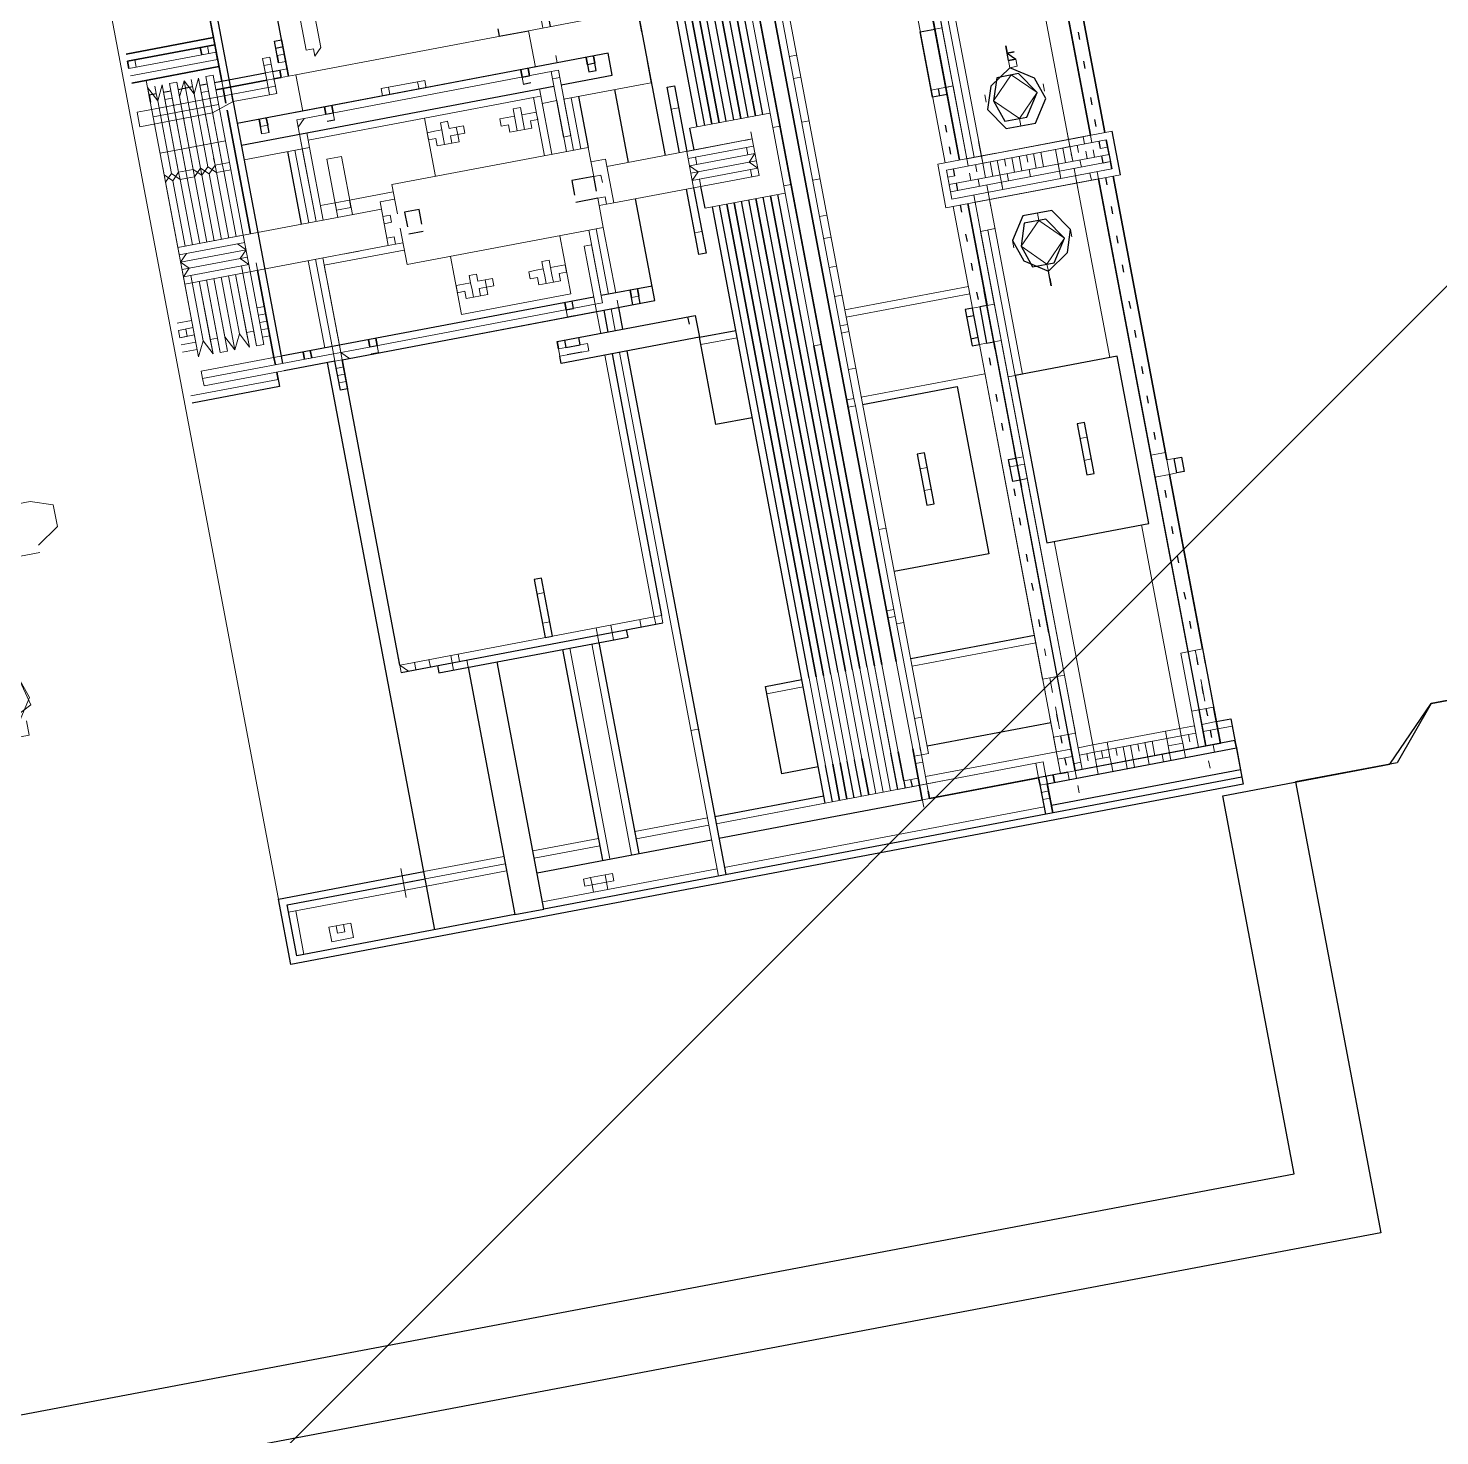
# Model space of a CAD drawing. Extents: x 407440 to 411585, y 6041728 to 6045069.
# Drawn here: x 410396.77 to 410407.72, y 6044200.46 to 6044211.37 of the extents above; entities that cross this region are included whole.
import ezdxf

# ---------------------------------------------------------------- set-up
doc = ezdxf.new("R2010")
doc.units = 0
doc.header["$LTSCALE"] = 5
doc.linetypes.add('foc-TIELINE', pattern=[1.875, 1.25, -0.625])
doc.layers.add('P-PROPOSED-EXISTING-H', color=59, linetype='Continuous')
doc.layers.add('T-TIE', color=201, linetype='foc-TIELINE')

# ---------------------------------------------------------------- blocks, each defined once
blk = doc.blocks.new('P-RIG-877')
at = {"layer": 'T-TIE', "linetype": 'ByBlock', "lineweight": 25}
for points in [[(11.4118, -17.9444), (11.4118, -18.1625), (11.4118, -17.9329), (9.3338, -17.9329), (9.3338, -18.1625), (9.2535, -18.2314), (9.2535, -18.3921)], [(12.204, -23.5585), (12.0892, -23.5585), (12.0892, -18.5069), (11.4922, -18.5069), (11.4922, -18.2429), (11.4118, -18.1625), (11.4922, -18.2314), (11.4922, -18.3921), (12.204, -18.3921), (12.204, -23.6044), (12.2155, -23.6044), (12.1351, -23.6388), (12.1237, -23.6388), (12.4107, -24.408), (12.3992, -24.408)], [(10.5163, -18.484), (10.4475, -18.484)], [(11.4118, -18.771), (11.4692, -18.771), (11.4233, -18.771), (11.4233, -18.4725), (11.4118, -18.4725), (11.4233, -18.4725), (11.4692, -18.4725), (11.4692, -19.5746), (11.0789, -19.5746)], [(11.3774, -18.4955), (11.3774, -18.4725), (11.4807, -18.4725), (11.4807, -19.9765), (11.3774, -19.9765), (11.3774, -19.7469)], [(11.4118, -18.4725), (11.4118, -18.7251)], [(11.4578, -18.4725), (11.4578, -18.771)], [(10.2982, -18.5069), (10.2867, -18.5069)], [(10.3441, -18.5069), (10.3327, -18.5069)], [(10.4015, -18.5069), (10.3901, -18.5069)], [(10.436, -18.5069), (10.4245, -18.5069)], [(10.4819, -18.4955), (10.4589, -18.4955), (10.5049, -18.4955), (10.4934, -18.4955)], [(10.4704, -18.5069), (10.4589, -18.5069)], [(10.4934, -18.5069), (10.4819, -18.5069)], [(10.5278, -18.5069), (10.5163, -18.5069)], [(10.5738, -18.5069), (10.5623, -18.5069)], [(10.6197, -18.5069), (10.6082, -18.5069)], [(10.6656, -18.5069), (10.6541, -18.5069)], [(10.723, -18.5069), (10.7115, -18.5069)], [(10.7689, -18.5069), (10.7574, -18.5069)], [(10.8263, -18.5069), (10.8148, -18.5069)], [(10.8723, -18.5069), (10.8608, -18.5069)], [(10.9297, -18.5069), (10.9182, -18.5069)], [(11.2626, -18.4955), (10.9871, -18.4955), (11.4118, -18.4955), (11.4118, -18.5069)], [(11.0215, -18.5069), (11.01, -18.5069)], [(11.0789, -18.5069), (11.0674, -18.5069)], [(11.1248, -18.5069), (11.1133, -18.5069)], [(11.1822, -18.5069), (11.1708, -18.5069)], [(11.2282, -18.5069), (11.2167, -18.5069)], [(11.2856, -18.5069), (11.2741, -18.5069)], [(11.3315, -18.5069), (11.32, -18.5069)], [(11.4118, -18.4955), (11.3544, -18.4955)], [(11.3659, -18.5069), (11.3544, -18.5069)], [(11.4004, -18.5069), (11.3889, -18.5069)], [(9.4142, -18.5184), (9.3568, -18.5184), (10.4475, -18.5184), (9.506, -18.5184)], [(11.2626, -18.5184), (10.5163, -18.5184), (11.4118, -18.5184), (11.3544, -18.5184)], [(10.2982, -18.6103), (10.2982, -18.6217), (10.2982, -18.6103)], [(10.2982, -18.6103), (10.2982, -18.6217), (10.2982, -18.6103)], [(10.3097, -18.6103), (10.3097, -18.6217), (10.3097, -18.6103)], [(10.6541, -18.6217), (10.6426, -18.6217)], [(10.6656, -18.6217), (10.6541, -18.6217), (10.6656, -18.6217)], [(9.6209, -18.7251), (10.2408, -18.7251), (10.2293, -18.7251), (10.3441, -18.7251), (10.4475, -18.7251), (9.3568, -18.7251), (9.4142, -18.7251)], [(10.3327, -18.7251), (10.3441, -18.7251), (10.3441, -18.748), (10.2408, -18.748), (10.2408, -18.7251)], [(11.3544, -18.7251), (11.4118, -18.7251), (10.5163, -18.7251), (10.6771, -18.7251), (10.6771, -18.7366), (10.7345, -18.7366), (10.7345, -18.7251), (10.9182, -18.7251), (10.9067, -18.7251)], [(10.6656, -18.7251), (10.6541, -18.7251)], [(10.7345, -18.7251), (10.746, -18.7251), (10.6656, -18.7251), (10.6771, -18.7251)], [(11.1937, -18.7251), (10.9526, -18.7251)], [(10.3441, -18.7366), (10.3327, -18.7366)], [(10.4015, -18.7366), (10.3901, -18.7366)], [(10.436, -18.7366), (10.4245, -18.7366)], [(10.4704, -18.7366), (10.4589, -18.7366)], [(10.4934, -18.7366), (10.4819, -18.7366)], [(10.5278, -18.7366), (10.5163, -18.7366)], [(10.5738, -18.7366), (10.5623, -18.7366)], [(10.6197, -18.7366), (10.6082, -18.7366)], [(10.6656, -18.7366), (10.6541, -18.7366)], [(10.6886, -18.7595), (10.6886, -18.748)], [(10.723, -18.7595), (10.723, -18.748)], [(10.7689, -18.7366), (10.7574, -18.7366)], [(10.8263, -18.7366), (10.8148, -18.7366)], [(10.8723, -18.7366), (10.8608, -18.7366)], [(10.9297, -18.7366), (10.9182, -18.7366)], [(10.9756, -18.7366), (10.9641, -18.7366)], [(11.0215, -18.7366), (11.01, -18.7366)], [(11.0789, -18.7366), (11.0674, -18.7366)], [(11.1248, -18.7366), (11.1133, -18.7366)], [(11.1822, -18.7366), (11.1708, -18.7366)], [(11.1937, -18.748), (11.1937, -18.9432)], [(11.3315, -18.7366), (11.32, -18.7366)], [(11.3315, -18.748), (11.3315, -18.9432)], [(11.3659, -18.7366), (11.3544, -18.7366)], [(11.4004, -18.7366), (11.3889, -18.7366)], [(11.4118, -18.748), (11.4118, -18.7366), (11.4118, -18.9547), (11.4118, -18.7825), (11.4692, -18.7825)], [(11.4233, -18.771), (11.4692, -18.771)], [(10.7919, -18.9432), (10.7919, -18.794), (11.0559, -18.794), (11.0559, -18.9432)], [(11.3889, -18.9662), (11.3774, -18.9662)], [(11.4118, -19.2876), (11.4118, -18.9662)], [(9.3912, -18.9776), (9.3683, -18.9776), (9.3683, -18.9891), (11.1937, -18.9891), (9.3912, -18.9891)], [(11.3774, -18.9891), (11.3315, -18.9891), (11.3889, -18.9891)], [(11.3889, -18.9776), (11.3774, -18.9776)], [(11.3889, -19.0006), (11.3315, -19.0006)], [(10.3212, -19.0351), (9.3683, -19.0351), (9.3683, -19.0236), (10.3212, -19.0236), (9.3683, -19.0236), (9.3683, -19.0121), (10.3212, -19.0121)], [(11.1937, -19.0121), (10.4475, -19.0121)], [(11.1937, -19.0351), (10.4475, -19.0351)], [(10.3212, -19.0695), (9.3683, -19.0695), (9.3683, -19.058), (10.3212, -19.058)], [(11.1937, -19.058), (10.4475, -19.058)], [(11.1937, -19.0695), (10.4475, -19.0695)], [(11.3889, -19.058), (11.3315, -19.058)], [(11.3889, -19.0695), (11.3315, -19.0695)], [(10.3212, -19.1154), (9.3683, -19.1154), (9.3683, -19.1039), (10.3212, -19.1039)], [(11.1937, -19.1039), (10.4475, -19.1039)], [(11.3889, -19.1154), (10.4475, -19.1154)], [(10.7804, -19.1154), (10.7804, -19.1728), (10.6426, -19.1728), (10.6426, -19.1154)], [(11.3315, -19.1154), (11.3315, -19.1728), (11.1937, -19.1728), (11.1937, -19.1154)], [(11.3889, -19.1039), (11.3315, -19.1039)], [(11.3774, -19.2876), (11.3774, -19.1154)], [(10.3556, -19.1499), (10.2523, -19.1499), (10.2523, -19.1384), (10.3556, -19.1384)], [(10.3556, -19.1269), (10.3212, -19.1269)], [(10.4475, -19.1269), (10.413, -19.1269)], [(10.413, -19.1384), (10.5163, -19.1384), (10.5163, -19.1499), (10.413, -19.1499)], [(9.9882, -19.1728), (10.3556, -19.1728)], [(10.6082, -19.391), (10.6197, -19.391), (10.6082, -19.391), (10.6082, -19.1728), (10.6426, -19.1728), (10.6426, -19.391), (10.6312, -19.391)], [(10.6197, -19.1843), (10.6082, -19.1843)], [(10.2178, -19.3106), (10.2178, -19.2302), (10.1834, -19.2302), (10.1834, -19.8157)], [(10.3556, -19.2302), (10.2408, -19.2302)], [(10.5738, -19.7239), (10.5738, -19.2302), (10.413, -19.2302)], [(10.5508, -19.2302), (10.5508, -19.3106)], [(10.5738, -19.2647), (10.5623, -19.2647), (10.5508, -19.2647)], [(10.5738, -19.2532), (10.5623, -19.2532)], [(10.2408, -19.2876), (10.3212, -19.2876)], [(10.3901, -19.2876), (10.3671, -19.2876), (10.3671, -19.3221), (10.3901, -19.3221)], [(10.4015, -19.2876), (10.4015, -19.3221)], [(10.5738, -19.2876), (10.6082, -19.2876)], [(10.6426, -19.2876), (11.4692, -19.2876)], [(10.0916, -19.7354), (10.103, -19.7354), (10.0686, -19.7354), (10.0686, -19.7239), (10.126, -19.7239), (9.7012, -19.7239), (9.7012, -19.3106), (10.126, -19.3106)], [(10.5738, -19.3106), (10.6082, -19.3106)], [(10.6426, -19.3106), (11.0559, -19.3106)], [(11.0674, -19.7239), (11.0674, -19.3106)], [(11.4118, -19.5746), (11.4118, -19.2991)], [(10.2178, -19.8157), (10.2178, -19.3221)], [(10.5508, -19.3221), (10.5508, -19.8157), (10.5623, -19.8157)], [(10.1145, -19.391), (10.126, -19.391), (10.126, -19.345)], [(10.1949, -19.368), (10.1949, -19.3565)], [(10.2064, -19.3565), (10.2064, -19.368)], [(10.5623, -19.3565), (10.5508, -19.3565)], [(10.5623, -19.3565), (10.5508, -19.3565)], [(10.5623, -19.368), (10.5623, -19.3565)], [(10.5738, -19.3565), (10.5738, -19.368)], [(10.6082, -19.3795), (10.6197, -19.3795), (10.6197, -19.3565), (10.6082, -19.3565)], [(10.6312, -19.3565), (10.6312, -19.3795)], [(10.1949, -19.368), (10.1834, -19.368)], [(10.5623, -19.368), (10.5508, -19.368)], [(11.0674, -19.6665), (11.0789, -19.6665), (11.0789, -19.368), (11.0674, -19.368)], [(11.0789, -19.4139), (11.4118, -19.4139)], [(11.0789, -19.4713), (11.4118, -19.4713)], [(10.3901, -19.5632), (10.3671, -19.5632), (10.3671, -19.5861), (10.3901, -19.5861)], [(10.4015, -19.5632), (10.4015, -19.5861)], [(11.0789, -19.6206), (11.4692, -19.6206), (11.4692, -19.5746)], [(11.4692, -19.6206), (11.4692, -19.965), (11.3889, -19.965), (11.3889, -19.7469)], [(10.1949, -19.6665), (10.1834, -19.6665)], [(10.1949, -19.678), (10.1949, -19.6665)], [(10.2064, -19.6665), (10.2064, -19.678)], [(10.5623, -19.678), (10.5623, -19.6665), (10.5508, -19.6665), (10.5623, -19.6665), (10.5508, -19.6665)], [(10.5738, -19.6665), (10.5738, -19.678)], [(9.9768, -19.7239), (9.9768, -19.8157), (10.3556, -19.8157), (10.5508, -19.8157)], [(10.0801, -19.7239), (10.0801, -19.7354)], [(11.0559, -19.7239), (10.5738, -19.7239), (10.6197, -19.7239), (10.6197, -19.7354), (10.5738, -19.7354), (10.5738, -19.8157)], [(10.1145, -19.7469), (10.1145, -19.7354), (10.126, -19.7354)], [(10.126, -19.7469), (10.126, -19.7354), (10.126, -19.7469)], [(10.3556, -19.7469), (10.2408, -19.7469)], [(11.4692, -19.7469), (10.5738, -19.7469)], [(10.1145, -19.8387), (10.1145, -19.7583)], [(10.2064, -19.7698), (10.1949, -19.7698), (10.1834, -19.7698), (10.1949, -19.7698), (10.1834, -19.7698)], [(10.5623, -19.7698), (10.5508, -19.7698)], [(10.2064, -19.7813), (10.1949, -19.7813), (10.1834, -19.7813), (10.1949, -19.7813)], [(10.149, -19.8157), (10.1375, -19.8157)], [(10.0456, -19.8272), (10.0456, -19.965), (10.0456, -19.8272)], [(10.0571, -19.965), (10.0571, -19.8272), (10.0571, -19.965)], [(10.0801, -19.8272), (10.0686, -19.8272)], [(10.0916, -19.965), (10.0916, -19.8272), (10.0916, -19.965)], [(10.5738, -19.8272), (10.5967, -19.8272), (10.5967, -19.965)], [(10.1145, -19.8617), (10.1145, -19.8502)], [(10.1145, -19.8961), (10.1145, -19.8731)], [(10.1145, -19.9191), (10.1145, -19.9076)], [(10.1145, -19.942), (10.126, -19.942), (10.1145, -19.942), (10.1145, -19.9305)]]:
    blk.add_lwpolyline(points, dxfattribs=at)
at = {"layer": 'T-TIE', "linetype": 'ByBlock', "lineweight": 18}
for points in [[(9.9653, -18.5529), (10.4475, -18.5529), (10.4475, -18.484)], [(10.4704, -18.6906), (10.4819, -18.6906), (10.4475, -18.6906), (10.4475, -18.7595), (10.5163, -18.7595), (10.5163, -18.484)], [(10.9641, -18.4955), (10.9641, -18.484)], [(10.9871, -18.4955), (10.9871, -18.484)], [(11.3889, -18.5184), (11.3889, -18.4725)], [(11.4463, -18.4725), (11.4348, -18.4725), (11.4233, -18.4725)], [(10.5049, -18.5069), (10.5049, -18.4955), (10.5049, -18.748), (10.4934, -18.748), (10.4934, -18.4955), (10.4819, -18.4955), (10.4819, -18.748), (10.4589, -18.748), (10.4589, -18.4955), (10.4589, -18.5069), (10.4704, -18.5069), (10.4704, -18.4955), (10.4589, -18.4955)], [(10.4819, -18.5069), (10.4934, -18.5069), (10.4934, -18.4955)], [(10.9871, -18.5184), (10.9871, -18.4955), (10.9526, -18.4955), (10.9526, -18.5184)], [(11.2626, -18.4955), (11.2626, -18.5299), (11.4118, -18.5299), (11.3889, -18.5299), (11.3774, -18.5299), (11.3774, -18.5529), (11.3774, -18.5299), (11.3774, -18.5529), (11.3774, -18.6906), (11.0559, -18.6906)], [(11.2741, -18.5069), (11.2626, -18.5069)], [(11.2741, -18.4955), (11.2856, -18.4955)], [(11.3315, -18.5069), (11.343, -18.5069), (11.32, -18.5069), (11.3085, -18.5069)], [(11.32, -18.4955), (11.343, -18.4955)], [(11.3544, -18.5299), (11.3544, -18.4955)], [(11.3659, -18.5184), (11.3774, -18.5184), (11.3774, -18.4955)], [(11.4118, -18.4955), (11.3659, -18.4955)], [(11.3889, -18.4955), (11.3774, -18.4955), (11.3889, -18.4955), (11.3889, -18.5184), (11.4004, -18.5184)], [(11.4118, -18.4955), (11.4118, -18.5184)], [(11.4118, -18.5069), (11.4233, -18.5069), (11.4118, -18.5069)], [(10.4589, -18.5184), (9.506, -18.5184), (9.3568, -18.5184), (9.3568, -18.7136), (9.3683, -18.7136)], [(9.4142, -18.5184), (10.4475, -18.5184), (10.4475, -18.7136), (10.3327, -18.7136), (10.3327, -18.7251), (10.3327, -18.7136), (10.3327, -18.748)], [(10.4819, -18.5184), (10.4704, -18.5184)], [(11.3544, -18.5184), (11.2626, -18.5184), (10.5049, -18.5184)], [(10.6771, -18.7251), (10.6771, -18.7136), (10.6771, -18.7251), (10.6771, -18.7136), (10.5163, -18.7136), (10.5163, -18.5184), (11.3544, -18.5184), (11.4004, -18.5184), (11.3889, -18.5184)], [(11.3889, -18.7136), (11.4118, -18.7136), (11.4118, -18.5184), (11.4118, -18.7251), (11.4233, -18.7251)], [(11.4463, -18.5184), (11.4348, -18.5184)], [(10.4589, -18.5299), (10.4475, -18.5299), (10.4475, -18.7136), (10.4589, -18.7136), (9.506, -18.7136), (9.4946, -18.7136)], [(10.4704, -18.5414), (10.4589, -18.5414)], [(10.4819, -18.5299), (10.4704, -18.5299)], [(10.4934, -18.5414), (10.4819, -18.5414)], [(11.4233, -18.6906), (11.4118, -18.6906), (11.4004, -18.6906), (11.3889, -18.6906), (11.4004, -18.6906), (11.3889, -18.6906), (11.3774, -18.6906), (11.3774, -18.5529), (11.3889, -18.5529), (11.3774, -18.5529), (11.3774, -18.5299)], [(11.3889, -18.5299), (11.3889, -18.5529), (11.3889, -18.6906)], [(11.4004, -18.5414), (11.3889, -18.5414)], [(10.436, -18.5529), (10.4589, -18.5529), (10.4589, -18.5758)], [(10.4475, -18.5758), (10.4475, -18.5529), (10.4819, -18.5529), (10.4704, -18.5529)], [(10.4589, -18.5643), (10.4819, -18.5643)], [(10.4934, -18.5529), (10.5163, -18.5529), (10.7919, -18.5529)], [(10.5049, -18.5529), (10.5278, -18.5529), (10.5163, -18.5529)], [(10.5163, -18.5529), (10.5163, -18.5758), (10.5163, -18.5529)], [(11.0559, -18.5529), (11.3774, -18.5529), (11.3889, -18.5529), (11.3889, -18.5758), (11.4004, -18.5758), (11.3889, -18.5758), (11.3774, -18.5758), (11.3889, -18.5758), (11.4004, -18.5758), (11.3889, -18.5758), (11.4004, -18.5758), (11.3889, -18.5758), (11.4004, -18.5758), (11.4118, -18.5758), (11.4233, -18.5758)], [(11.3889, -18.5529), (11.4004, -18.5529), (11.3889, -18.5529)], [(11.4004, -18.5758), (11.4004, -18.5529), (11.3889, -18.5529), (11.4004, -18.5529), (11.4118, -18.5529), (11.4233, -18.5529)], [(11.3889, -18.5643), (11.3889, -18.5643)], [(11.4004, -18.5643), (11.4004, -18.5643)], [(10.3671, -18.5758), (10.3556, -18.5758)], [(10.3671, -18.5873), (10.3671, -18.5873)], [(10.4704, -18.5758), (10.4589, -18.5758), (10.4589, -18.6677), (10.4589, -18.6906), (10.436, -18.6906), (10.4245, -18.6906)], [(10.4589, -18.5758), (10.5049, -18.5758), (10.4589, -18.5758)], [(10.5049, -18.5758), (10.4934, -18.5758), (10.4819, -18.5758)], [(10.5967, -18.5758), (10.5852, -18.5758)], [(10.5967, -18.5873), (10.5967, -18.5873)], [(11.4233, -18.5873), (11.4118, -18.5873)], [(10.3097, -18.6103), (10.3212, -18.6103), (10.3212, -18.6217), (10.3097, -18.6217), (10.3212, -18.6217), (10.3097, -18.6217)], [(10.4819, -18.5988), (10.4589, -18.5988)], [(10.4589, -18.6103), (10.4819, -18.6103)], [(10.9067, -18.6217), (10.9067, -18.6103)], [(10.9411, -18.6217), (10.9411, -18.6103)], [(11.4233, -18.6103), (11.4118, -18.6103), (11.3889, -18.6103), (11.3889, -18.5988), (11.4118, -18.5988)], [(10.2982, -18.6217), (10.3212, -18.6217), (10.2982, -18.6217)], [(10.3327, -18.6217), (10.3327, -18.6217)], [(10.4015, -18.6217), (10.4015, -18.6217)], [(10.4704, -18.6217), (10.4589, -18.6217)], [(10.4819, -18.6332), (10.4589, -18.6332)], [(10.4934, -18.6217), (10.4819, -18.6217)], [(10.5623, -18.6217), (10.5623, -18.6217)], [(10.6312, -18.6217), (10.6312, -18.6217)], [(10.6426, -18.6217), (10.6541, -18.6217), (10.6426, -18.6217)], [(10.6656, -18.6217), (10.6426, -18.6217), (10.6656, -18.6217)], [(11.4004, -18.6217), (11.3889, -18.6217)], [(11.4233, -18.6447), (11.4118, -18.6447), (11.3889, -18.6447), (11.3889, -18.6332), (11.4118, -18.6332), (11.4233, -18.6332)], [(10.3671, -18.6562), (10.3671, -18.6562)], [(10.4589, -18.6447), (10.4819, -18.6447)], [(10.4704, -18.6562), (10.4589, -18.6562)], [(10.4934, -18.6562), (10.4819, -18.6562)], [(10.5967, -18.6562), (10.5967, -18.6562)], [(11.4004, -18.6562), (11.3889, -18.6562)], [(10.3671, -18.6677), (10.3556, -18.6677)], [(10.4475, -18.6906), (10.4475, -18.6677)], [(10.4589, -18.6677), (10.5049, -18.6677), (10.4589, -18.6677)], [(10.4819, -18.6791), (10.4589, -18.6791)], [(10.5049, -18.6677), (10.4934, -18.6677)], [(10.5163, -18.6677), (10.5163, -18.6906), (10.5163, -18.6677)], [(10.5967, -18.6677), (10.5852, -18.6677)], [(11.3774, -18.6677), (11.3889, -18.6677), (11.3889, -18.6906), (11.3774, -18.6906), (11.3774, -18.7136), (11.3889, -18.7136), (11.3889, -18.6906), (11.3774, -18.6906), (11.3889, -18.6906), (11.3774, -18.6906), (11.3774, -18.7136)], [(11.4233, -18.6677), (11.4118, -18.6677), (11.4004, -18.6677), (11.3889, -18.6677), (11.4004, -18.6677), (11.4004, -18.6906)], [(11.3889, -18.6677), (11.4004, -18.6677), (11.3889, -18.6677)], [(11.3889, -18.6791), (11.4004, -18.6791)], [(11.3889, -18.6791), (11.3889, -18.6791)], [(11.4004, -18.6791), (11.4004, -18.6791)], [(10.4475, -18.7021), (10.2178, -18.7021), (10.2178, -18.7136), (10.4475, -18.7136), (10.4475, -18.6906), (9.9653, -18.6906)], [(10.4704, -18.7021), (10.4589, -18.7021)], [(10.4934, -18.7021), (10.4819, -18.7021)], [(10.5623, -18.6906), (10.5623, -18.7136), (10.7919, -18.7136), (10.7919, -18.6906), (10.4934, -18.6906)], [(10.5163, -18.6906), (10.5278, -18.6906), (10.5049, -18.6906)], [(10.5623, -18.7021), (10.7919, -18.7021)], [(11.3774, -18.6906), (11.3774, -18.7136), (11.3774, -18.6906)], [(11.4004, -18.7021), (11.3889, -18.7021)], [(10.2408, -18.748), (10.2408, -18.7136), (10.2408, -18.7251), (10.2408, -18.7136), (9.6209, -18.7136), (9.6209, -18.7251), (9.6209, -18.7136), (9.5864, -18.7136), (9.5864, -18.7251), (9.5864, -18.7136), (9.5175, -18.7136), (9.5175, -18.7251), (9.5175, -18.748)], [(10.5049, -18.7136), (10.5163, -18.7136), (10.5049, -18.7136), (11.2626, -18.7136), (11.2626, -18.748), (10.7345, -18.748), (11.4118, -18.748), (11.3544, -18.748)], [(10.9182, -18.7251), (10.9182, -18.7136), (10.7345, -18.7136), (10.7345, -18.7251), (10.7345, -18.7136), (10.7345, -18.7251)], [(10.9297, -18.7366), (10.9297, -18.7136)], [(10.9297, -18.7251), (10.9297, -18.7136), (10.9526, -18.7136), (10.9526, -18.7251), (10.9526, -18.7136), (11.3544, -18.7136), (11.3544, -18.748), (11.4118, -18.748), (11.4118, -18.7251)], [(10.9526, -18.7366), (10.9526, -18.7136)], [(11.3889, -18.7251), (11.4004, -18.7251), (11.3544, -18.7251), (11.2626, -18.7251), (11.1937, -18.7251)], [(11.2626, -18.7136), (11.4118, -18.7136)], [(11.3774, -18.9547), (11.3774, -18.748), (11.3774, -18.7251)], [(11.4004, -18.7136), (11.4004, -18.7251), (11.3889, -18.7251), (11.3889, -18.748)], [(11.4463, -18.7251), (11.4348, -18.7251)], [(9.506, -18.7366), (9.506, -18.748), (10.4475, -18.748), (9.506, -18.748), (10.4475, -18.748)], [(10.5049, -18.7366), (10.5049, -18.748), (10.4589, -18.748)], [(10.4819, -18.7366), (10.4934, -18.7366), (10.4934, -18.748), (10.4819, -18.748)], [(10.5163, -18.748), (10.6771, -18.748), (10.5163, -18.748), (10.6771, -18.748), (10.6771, -18.7366)], [(10.6426, -18.9432), (10.6426, -18.748)], [(10.6541, -18.9432), (10.6541, -18.748)], [(10.6886, -18.7595), (10.6886, -18.748)], [(10.723, -18.7595), (10.723, -18.748)], [(11.2626, -18.748), (10.7345, -18.748), (10.7345, -18.7366)], [(11.2052, -18.748), (11.2052, -18.9432)], [(11.2282, -18.7366), (11.2167, -18.7366)], [(11.2856, -18.7366), (11.2741, -18.7366), (11.2626, -18.7366)], [(11.2856, -18.748), (11.2741, -18.748)], [(11.32, -18.7366), (11.343, -18.7366), (11.3315, -18.7366), (11.32, -18.7366), (11.3085, -18.7366)], [(11.343, -18.748), (11.32, -18.748)], [(11.3315, -18.748), (11.3315, -18.9432)], [(11.4118, -18.7366), (11.4233, -18.7366)], [(11.4118, -18.771), (11.3889, -18.771), (11.3889, -18.7825), (11.4118, -18.7825), (11.4004, -18.7825)], [(11.3889, -18.9547), (11.3889, -18.7825), (11.3889, -19.2876), (11.3889, -19.1154)], [(11.4348, -18.771), (11.4463, -18.771), (11.4463, -18.7825), (11.4463, -18.771), (11.4348, -18.771), (11.4233, -18.771), (11.4233, -18.7825)], [(11.4233, -18.771), (11.4348, -18.771), (11.4348, -18.7825)], [(11.4578, -19.2876), (11.4578, -18.7825)], [(10.9067, -18.8743), (10.9067, -18.8628)], [(10.9411, -18.8743), (10.9411, -18.8628)], [(10.7345, -18.9547), (10.7345, -18.9432), (9.4257, -18.9432)], [(10.2408, -18.9432), (10.2408, -18.9547)], [(10.2753, -18.9432), (10.2753, -18.9547)], [(10.3441, -18.9547), (10.3441, -18.9432)], [(10.436, -18.9547), (10.436, -18.9432)], [(10.4934, -18.9432), (10.4934, -18.9547)], [(10.5278, -18.9432), (10.5278, -18.9547)], [(10.5738, -18.9432), (10.5738, -18.9547)], [(10.6197, -18.9547), (10.6197, -18.9432)], [(10.6656, -18.9547), (10.6656, -18.9432)], [(10.6771, -18.9432), (10.6771, -18.9547)], [(10.7345, -18.9432), (11.343, -18.9432), (11.343, -18.9547), (11.1248, -18.9547), (11.1248, -18.9662), (11.1133, -18.9662), (11.1133, -18.9547), (10.7919, -18.9547), (10.7804, -18.9547)], [(10.9871, -18.9547), (10.9871, -18.9432)], [(11.1363, -18.9432), (11.1363, -18.9547)], [(11.2856, -18.9432), (11.2856, -18.9547)], [(11.3889, -19.0006), (11.3889, -18.9432)], [(10.7689, -18.9662), (10.7804, -18.9662), (10.7919, -18.9662), (10.7804, -18.9662), (10.7689, -18.9662), (10.7804, -18.9662), (10.7804, -18.9547), (10.7689, -18.9547), (10.7804, -18.9547), (9.9882, -18.9547), (9.9768, -18.9547), (9.9768, -18.9662), (9.9882, -18.9662), (9.9768, -18.9662), (9.9653, -18.9662)], [(11.1248, -18.9547), (11.1133, -18.9547), (11.1019, -18.9547), (11.1133, -18.9547), (11.1248, -18.9547), (11.1248, -18.9662), (11.1248, -18.9547), (11.1133, -18.9547), (11.1133, -18.9662), (11.1248, -18.9662), (11.1133, -18.9662), (11.1019, -18.9662), (11.1133, -18.9662), (11.1019, -18.9662)], [(11.1248, -18.9662), (11.1133, -18.9662)], [(11.1937, -18.9662), (11.3315, -18.9662), (11.1937, -18.9662)], [(11.343, -18.9662), (11.3544, -18.9662), (11.343, -18.9662), (11.3315, -18.9662), (11.343, -18.9662), (11.343, -18.9547), (11.3544, -18.9547), (11.343, -18.9547), (11.3544, -18.9547), (11.3544, -18.9662), (11.343, -18.9662), (11.343, -18.9547), (11.343, -18.9662), (11.3544, -18.9662), (11.3544, -18.9547), (11.4118, -18.9547), (11.4118, -19.2876)], [(11.3544, -18.9547), (11.343, -18.9547), (11.3315, -18.9547)], [(11.3774, -18.9662), (11.3889, -18.9662), (11.3774, -18.9662), (11.3774, -18.9891), (11.3774, -18.9662), (11.3659, -18.9662)], [(11.4233, -18.9662), (11.3659, -18.9662)], [(10.0916, -18.9891), (10.0916, -19.0006), (10.3441, -19.0006), (10.3441, -18.9891)], [(10.3441, -19.0006), (10.6771, -19.0006), (10.6886, -19.0006), (10.6886, -18.9891)], [(10.436, -19.0006), (10.436, -18.9891)], [(10.3212, -19.1269), (10.3212, -19.0006)], [(10.4475, -19.1269), (10.4475, -19.0006)], [(11.3889, -19.0006), (11.1937, -19.0006), (11.3315, -19.0006)], [(11.3889, -19.0121), (11.1937, -19.0121)], [(10.3556, -19.1269), (10.3556, -19.1384), (10.3556, -19.0351), (10.3441, -19.0351)], [(10.413, -19.0351), (10.3556, -19.0351), (10.413, -19.0351)], [(10.3556, -19.0465), (10.3556, -19.0351), (10.3556, -19.2647)], [(10.413, -19.1269), (10.4015, -19.1269), (10.4015, -19.1384), (10.3901, -19.1269), (10.3786, -19.1384), (10.3786, -19.1269), (10.3671, -19.1269), (10.3671, -19.1384), (10.3671, -19.0351), (10.3671, -19.0465), (10.3786, -19.0465), (10.3786, -19.0351), (10.3901, -19.0465), (10.4015, -19.0351), (10.4015, -19.0465), (10.413, -19.0465)], [(10.3671, -19.0351), (10.3671, -19.1384)], [(10.3786, -19.1384), (10.3786, -19.0351), (10.3786, -19.1384)], [(10.3786, -19.1384), (10.3786, -19.0351)], [(10.3901, -19.0351), (10.3901, -19.1384), (10.3901, -19.0351)], [(10.4015, -19.1384), (10.4015, -19.0351), (10.4015, -19.1384)], [(10.413, -19.1384), (10.4015, -19.1384), (10.4015, -19.0351)], [(10.413, -19.2647), (10.413, -19.0351)], [(11.3889, -19.0351), (11.1937, -19.0351)], [(11.3315, -19.0465), (11.1937, -19.0465), (11.3315, -19.0465)], [(11.3315, -19.058), (11.1937, -19.058)], [(11.3315, -19.0695), (11.1937, -19.0695)], [(11.3315, -19.081), (11.1937, -19.081), (11.3315, -19.081)], [(11.3315, -19.0925), (11.1937, -19.0925), (11.3315, -19.0925)], [(10.6541, -19.1728), (10.6541, -19.1154)], [(10.7804, -19.1728), (10.7804, -19.1154)], [(11.3315, -19.1039), (11.1937, -19.1039)], [(11.2052, -19.1154), (11.2052, -19.1728)], [(11.3315, -19.1154), (11.3315, -19.1728)], [(10.2867, -19.1499), (10.2867, -19.1384)], [(10.3556, -19.1384), (10.3441, -19.1384)], [(10.413, -19.1384), (10.3556, -19.1384), (10.413, -19.1384)], [(10.4819, -19.1499), (10.4819, -19.1384)], [(10.1604, -19.1728), (10.126, -19.1728), (10.126, -19.1843), (10.126, -19.345), (10.1834, -19.345)], [(10.2408, -19.3106), (10.3212, -19.3106), (10.2408, -19.3106), (10.2408, -19.1843), (10.2408, -19.1728), (10.2064, -19.1728)], [(10.2178, -19.2302), (10.2178, -19.3106)], [(10.5508, -19.3106), (10.5508, -19.2302)], [(10.6082, -19.2991), (10.5738, -19.2991), (10.5738, -19.2302)], [(10.1949, -19.2647), (10.1834, -19.2647)], [(10.3441, -19.2876), (10.3441, -19.2647), (10.413, -19.2647), (10.413, -19.2876), (10.413, -19.2761), (10.4015, -19.2761), (10.4015, -19.2876), (10.4475, -19.2876), (10.4475, -19.5976), (10.3901, -19.5976)], [(10.3671, -19.5976), (10.3212, -19.5976), (10.3212, -19.2876), (10.3671, -19.2876), (10.3671, -19.2761), (10.3786, -19.2761), (10.3671, -19.2761)], [(10.4475, -19.2876), (10.5508, -19.2876)], [(10.5738, -19.2876), (10.5623, -19.2876)], [(11.2396, -19.2876), (11.2396, -19.2991)], [(9.9079, -19.3335), (9.9423, -19.3335), (9.9079, -19.3335), (9.9079, -19.368), (9.9423, -19.368), (9.9423, -19.3335), (9.9079, -19.3335), (9.9079, -19.3221), (10.126, -19.3221), (9.7127, -19.3221), (9.7127, -19.3106), (10.126, -19.3106), (9.7012, -19.3106), (9.7012, -19.7239), (10.126, -19.7239), (9.9423, -19.7239)], [(10.1834, -19.7239), (10.1834, -19.3106), (10.1719, -19.3106)], [(10.2064, -19.3221), (10.1949, -19.3221), (10.1949, -19.3106), (10.2064, -19.3106)], [(10.3212, -19.2991), (10.2408, -19.2991)], [(11.0559, -19.3106), (10.6426, -19.3106), (11.0559, -19.3106), (11.0674, -19.3106), (11.0674, -19.7239), (11.0559, -19.7239), (10.5738, -19.7239), (10.5623, -19.7239), (10.5508, -19.7239), (10.413, -19.7239), (10.5623, -19.7239), (10.5623, -19.7124), (10.5623, -19.3221), (10.5508, -19.3221), (10.5508, -19.8157)], [(10.5508, -19.2991), (10.4475, -19.2991)], [(10.6082, -19.3221), (10.5738, -19.3221), (10.5623, -19.3221), (10.5623, -19.3106)], [(11.4692, -19.2991), (10.6426, -19.2991)], [(10.9871, -19.3106), (10.9756, -19.3106)], [(11.3774, -19.4139), (11.3774, -19.2991)], [(11.3889, -19.4139), (11.3889, -19.2991)], [(11.4118, -19.5746), (11.4118, -19.2991)], [(11.4578, -19.5746), (11.4578, -19.2991)], [(10.1949, -19.7124), (10.1949, -19.3221), (10.1949, -19.7124)], [(10.2178, -19.3221), (10.2178, -19.8157)], [(10.2408, -19.345), (10.2408, -19.3221), (10.3212, -19.3221)], [(10.5738, -19.3221), (10.5738, -19.7124), (10.5623, -19.7239), (10.4704, -19.7239), (10.4245, -19.7239), (10.4245, -19.5976)], [(10.6426, -19.3221), (11.0559, -19.3221), (11.0445, -19.3221)], [(11.0559, -19.3221), (11.0559, -19.7124), (11.0559, -19.7239), (11.0674, -19.7124)], [(10.126, -19.345), (10.126, -19.7124)], [(10.2178, -19.345), (10.3212, -19.345)], [(10.2293, -19.3565), (10.2293, -19.345)], [(10.3212, -19.5287), (10.2293, -19.5287), (10.2293, -19.3565), (10.3212, -19.3565)], [(10.2523, -19.3795), (10.2638, -19.3795), (10.2753, -19.3795), (10.2753, -19.391), (10.2638, -19.391), (10.2523, -19.391), (10.2408, -19.391), (10.2408, -19.3795), (10.2523, -19.3795), (10.2523, -19.368), (10.2523, -19.3565), (10.2638, -19.3565), (10.2638, -19.368), (10.2753, -19.368), (10.2753, -19.3795)], [(10.4475, -19.3565), (10.5393, -19.3565), (10.5393, -19.5287), (10.4475, -19.5287)], [(10.4934, -19.3795), (10.4934, -19.368), (10.4934, -19.3565), (10.5049, -19.3565), (10.5049, -19.368), (10.5163, -19.368), (10.5163, -19.3795)], [(10.6197, -19.3565), (10.6197, -19.345), (10.6312, -19.345), (10.6312, -19.3565)], [(11.0674, -19.345), (11.0559, -19.345)], [(10.2064, -19.368), (10.1949, -19.368)], [(10.5738, -19.368), (10.5623, -19.368)], [(10.6312, -19.3795), (10.6312, -19.391), (10.6197, -19.391), (10.6082, -19.391)], [(10.6197, -19.391), (10.6197, -19.3795)], [(10.2523, -19.391), (10.2523, -19.4024), (10.2523, -19.4139), (10.2638, -19.4139), (10.2638, -19.4024), (10.2753, -19.4024), (10.2753, -19.391)], [(10.4934, -19.391), (10.4934, -19.4024), (10.4934, -19.4139), (10.5049, -19.4139), (10.5049, -19.4024), (10.5163, -19.4024), (10.5163, -19.391)], [(11.0789, -19.391), (11.0674, -19.391), (11.0559, -19.391)], [(11.0789, -19.4139), (11.0674, -19.4139), (11.0559, -19.4139)], [(11.0789, -19.4254), (11.4118, -19.4254)], [(11.0789, -19.4598), (11.4118, -19.4598)], [(10.2523, -19.4943), (10.2523, -19.4828), (10.2523, -19.4713), (10.2638, -19.4713), (10.2638, -19.4828), (10.2753, -19.4828), (10.2753, -19.4943)], [(10.4934, -19.4943), (10.4934, -19.4828), (10.4934, -19.4713), (10.5049, -19.4713), (10.5049, -19.4828), (10.5163, -19.4828), (10.5163, -19.4943)], [(10.9871, -19.4828), (10.9871, -19.4943)], [(11.033, -19.4828), (11.033, -19.4943)], [(11.3774, -19.5746), (11.3774, -19.4713)], [(11.3889, -19.5746), (11.3889, -19.4713)], [(10.2523, -19.5058), (10.2523, -19.5172), (10.2523, -19.5287), (10.2638, -19.5287), (10.2638, -19.5172), (10.2753, -19.5172), (10.2753, -19.5058)], [(10.4934, -19.5058), (10.4934, -19.5172), (10.4934, -19.5287), (10.5049, -19.5287), (10.5049, -19.5172), (10.5163, -19.5172), (10.5163, -19.5058)], [(10.1834, -19.5172), (10.1719, -19.5172), (10.1719, -19.5861), (10.1834, -19.5861)], [(10.1834, -19.5287), (10.1719, -19.5287)], [(10.2293, -19.7124), (10.2293, -19.5287)], [(10.1834, -19.5746), (10.1719, -19.5746)], [(11.0789, -19.5746), (11.4692, -19.5746)], [(10.3327, -19.5976), (10.3327, -19.6665)], [(10.413, -19.5976), (10.413, -19.6206), (10.3441, -19.6206), (10.3441, -19.5976)], [(10.3556, -19.6206), (10.3556, -19.942), (10.2523, -19.942), (10.2408, -19.9305), (10.126, -19.9305), (10.2408, -19.9305), (10.2523, -19.9191), (10.3556, -19.9191)], [(10.413, -19.6206), (10.413, -19.942), (10.5278, -19.942), (10.5049, -19.9305), (10.4934, -19.9305)], [(11.4692, -19.6206), (11.0789, -19.6206), (11.0674, -19.6206)], [(11.3774, -19.7469), (11.3774, -19.6206)], [(11.3889, -19.7469), (11.3889, -19.6206)], [(11.4004, -19.6206), (11.4004, -19.7469), (11.4004, -19.965)], [(11.0674, -19.632), (11.0559, -19.632)], [(11.0789, -19.6435), (11.0674, -19.6435), (11.0559, -19.6435)], [(10.2064, -19.6665), (10.1949, -19.6665)], [(10.3556, -19.6665), (10.2638, -19.6665), (10.2638, -19.6895), (10.3556, -19.6895)], [(10.413, -19.6895), (10.413, -19.6665)], [(10.5738, -19.6665), (10.5623, -19.6665)], [(10.3327, -19.6895), (10.3327, -19.7124)], [(11.0674, -19.678), (11.0559, -19.678)], [(11.0674, -19.7009), (11.0559, -19.7009)], [(10.0916, -19.7354), (10.0916, -19.7239)], [(10.1145, -19.7239), (10.103, -19.7239), (10.1145, -19.7239), (10.1145, -19.7354), (10.1145, -19.7469), (10.1145, -19.7583), (10.1145, -19.8387)], [(10.103, -19.7354), (10.103, -19.7239)], [(10.1834, -19.7124), (10.126, -19.7124), (10.126, -19.7469), (10.1375, -19.7469), (10.1375, -19.7583), (10.126, -19.7583), (10.126, -19.7469)], [(10.2867, -19.7239), (10.2982, -19.7239), (10.2064, -19.7239), (10.1949, -19.7239), (10.1949, -19.7124), (10.2064, -19.7239), (10.3556, -19.7239), (10.2408, -19.7239)], [(10.3556, -19.7124), (10.2408, -19.7124), (10.2178, -19.7124)], [(10.2408, -19.8157), (10.2408, -19.7124)], [(10.436, -19.7239), (10.4245, -19.7239)], [(10.5393, -19.7239), (10.5278, -19.7239)], [(10.5738, -19.7239), (11.0559, -19.7239)], [(10.5852, -19.7354), (10.5852, -19.7239)], [(10.5967, -19.7354), (10.5967, -19.7239)], [(10.6082, -19.7239), (10.6082, -19.7354)], [(10.9871, -19.7239), (10.9756, -19.7239)], [(11.0674, -19.7239), (11.0559, -19.7239), (11.0445, -19.7239)], [(10.126, -19.7583), (10.1375, -19.7583), (10.149, -19.7583), (10.149, -19.8157), (10.149, -19.7469), (10.0916, -19.7469), (10.0916, -19.7583), (10.126, -19.7583), (10.126, -19.8157)], [(10.103, -19.7583), (10.103, -19.7469)], [(10.2408, -19.7354), (10.3556, -19.7354)], [(10.2408, -19.7469), (10.3556, -19.7469)], [(10.413, -19.7354), (10.5508, -19.7354), (10.5508, -19.942), (10.5623, -19.942), (10.5623, -19.7354), (10.5623, -19.942), (10.5738, -19.942), (10.5738, -19.7354), (10.5738, -19.8157)], [(10.5738, -19.7469), (11.4692, -19.7469)], [(11.2396, -19.7469), (11.2282, -19.7469)], [(10.1375, -19.9535), (10.1375, -19.7583), (10.1375, -19.9535)], [(10.5508, -19.7698), (10.5623, -19.7698), (10.5508, -19.7698), (10.5623, -19.7698), (10.5623, -19.7813), (10.5508, -19.7813), (10.5623, -19.7813)], [(10.5738, -19.7813), (10.5738, -19.7698)], [(11.3889, -19.8157), (11.3889, -19.7583)], [(11.4118, -19.7813), (11.3659, -19.7813)], [(10.1604, -19.8502), (10.149, -19.8157), (10.1604, -19.8502)], [(10.0571, -19.8272), (10.0456, -19.8272)], [(10.0801, -19.965), (10.0801, -19.8272), (10.0686, -19.8272), (10.0686, -19.965), (10.0686, -19.9535), (10.0571, -19.9535)], [(10.0571, -19.8272), (10.0571, -19.965), (10.0571, -19.8272)], [(10.0571, -19.8387), (10.0686, -19.8387), (10.0686, -19.8502)], [(10.0801, -19.8272), (10.0801, -19.965), (10.0801, -19.8272)], [(10.126, -19.8502), (10.103, -19.8502), (10.103, -19.8387), (10.2408, -19.8387), (10.3556, -19.8387), (10.3556, -19.942), (10.3556, -19.9305)], [(10.2293, -19.8272), (10.2178, -19.8272)], [(10.2523, -19.8387), (10.2523, -19.8502), (10.2408, -19.8502), (10.2408, -19.8617), (10.2293, -19.8617)], [(10.2523, -19.8272), (10.2408, -19.8272)], [(10.2408, -19.8617), (10.2523, -19.8617), (10.2523, -19.8502), (10.2408, -19.8502), (10.2408, -19.8387)], [(10.2867, -19.8272), (10.2753, -19.8272)], [(10.413, -19.8387), (10.3556, -19.8387), (10.413, -19.8387)], [(10.3556, -19.8502), (10.3556, -19.8387)], [(10.5278, -19.8502), (10.5278, -19.8387), (10.413, -19.8387), (10.4015, -19.8387), (10.4015, -19.942), (10.413, -19.942), (10.3556, -19.942)], [(10.413, -19.9305), (10.4015, -19.9305), (10.4015, -19.942), (10.3901, -19.9305), (10.3786, -19.942), (10.3671, -19.9305), (10.3671, -19.942), (10.3671, -19.8387), (10.3671, -19.8502), (10.3786, -19.8387), (10.3901, -19.8502), (10.4015, -19.8387), (10.4015, -19.8502), (10.413, -19.8502)], [(10.3671, -19.8387), (10.3671, -19.942), (10.3671, -19.8387)], [(10.3786, -19.942), (10.3786, -19.8387), (10.3786, -19.942)], [(10.3901, -19.8387), (10.3901, -19.942), (10.3901, -19.8387)], [(10.413, -19.8272), (10.4015, -19.8272)], [(10.4015, -19.942), (10.4015, -19.8387), (10.4015, -19.942)], [(10.4704, -19.8387), (10.4704, -19.8272), (10.4704, -19.8387)], [(10.4819, -19.8272), (10.4819, -19.8387)], [(10.4934, -19.8272), (10.4934, -19.8387)], [(10.5049, -19.8387), (10.5049, -19.8272)], [(10.5163, -19.8272), (10.5163, -19.8387)], [(10.5852, -19.8272), (10.5852, -19.965)], [(10.103, -19.8502), (10.2408, -19.8502), (10.126, -19.8502), (10.126, -19.8617), (10.103, -19.8617), (10.126, -19.8731), (10.1145, -19.8731), (10.103, -19.8731)], [(10.126, -19.8617), (10.2408, -19.8617), (10.103, -19.8617), (10.2408, -19.8617), (10.2523, -19.8617), (10.2408, -19.8617), (10.2523, -19.8731), (10.2408, -19.8846), (10.103, -19.8846), (10.2408, -19.8846), (10.2293, -19.8846)], [(10.1145, -19.8502), (10.1145, -19.8617)], [(10.1375, -19.965), (10.1604, -19.965), (10.1604, -19.8502), (10.1604, -19.965)], [(10.2523, -19.8617), (10.2408, -19.8731)], [(10.3556, -19.8617), (10.2523, -19.8617)], [(10.5049, -19.8617), (10.5049, -19.8502), (10.413, -19.8502), (10.5278, -19.8502), (10.5049, -19.8502)], [(10.5278, -19.8617), (10.413, -19.8617), (10.5278, -19.8617)], [(10.5049, -19.8731), (10.5278, -19.8617), (10.5049, -19.8617), (10.413, -19.8617)], [(10.126, -19.8731), (10.103, -19.8846), (10.126, -19.8961), (10.1145, -19.8961), (10.1145, -19.8846)], [(10.2408, -19.8731), (10.2523, -19.8846)], [(10.2523, -19.8846), (10.2408, -19.8846)], [(10.2523, -19.8846), (10.2408, -19.8961)], [(10.2523, -19.8961), (10.2408, -19.8846)], [(10.5278, -19.8846), (10.413, -19.8846), (10.5278, -19.8846)], [(10.5049, -19.8961), (10.5278, -19.8846), (10.5049, -19.8731), (10.4934, -19.8731)], [(10.103, -19.9076), (10.2408, -19.9076), (10.126, -19.9076), (10.103, -19.9076), (10.103, -19.8961), (10.2408, -19.8961), (10.2523, -19.8961), (10.2523, -19.9076), (10.3556, -19.9076), (10.2523, -19.9076), (10.2523, -19.9191), (10.2408, -19.9191), (10.2523, -19.9191), (10.2408, -19.9191), (10.103, -19.9191), (10.2408, -19.9191), (10.2523, -19.9305), (10.2408, -19.942), (10.2293, -19.942)], [(10.126, -19.8961), (10.103, -19.8961)], [(10.1145, -19.9076), (10.1145, -19.9191)], [(10.126, -19.9076), (10.126, -19.9191), (10.2408, -19.9191), (10.2408, -19.9076), (10.2523, -19.9076), (10.2408, -19.9076), (10.2408, -19.8961), (10.2523, -19.8961), (10.3556, -19.8961), (10.2523, -19.8961), (10.3556, -19.8961)], [(10.5278, -19.8961), (10.413, -19.8961), (10.5049, -19.8961), (10.413, -19.8961)], [(10.5049, -19.9191), (10.5049, -19.9076), (10.413, -19.9076), (10.5278, -19.9076), (10.5049, -19.9076)], [(10.5278, -19.9076), (10.5278, -19.8961), (10.5049, -19.8961), (10.4934, -19.8961)], [(10.126, -19.9305), (10.103, -19.942), (10.0916, -19.942)], [(10.126, -19.9191), (10.103, -19.9191), (10.126, -19.9305), (10.1145, -19.9305), (10.103, -19.9305)], [(10.2408, -19.9191), (10.2293, -19.9191)], [(10.5278, -19.9191), (10.413, -19.9191), (10.5278, -19.9191)], [(10.5049, -19.9305), (10.5278, -19.9191), (10.5049, -19.9191), (10.413, -19.9191)], [(10.1145, -19.942), (10.103, -19.942)], [(10.2523, -19.942), (10.2408, -19.942), (10.5278, -19.942)], [(10.4819, -19.942), (10.4819, -19.965)], [(10.4934, -19.942), (10.4934, -19.965)], [(10.5049, -19.942), (10.5049, -19.965), (10.5049, -19.942)], [(10.5049, -19.965), (10.5049, -19.942)], [(10.5163, -19.942), (10.5163, -19.965)], [(10.4934, -19.9535), (10.4819, -19.9535)], [(10.4934, -19.965), (10.4819, -19.965)], [(10.4934, -19.9535), (10.4934, -19.965), (10.4934, -19.9535)], [(10.4934, -19.965), (10.4934, -19.9535), (10.4934, -19.965)], [(11.4692, -19.9535), (11.4004, -19.9535)], [(9.2879, -19.9765), (11.4807, -19.9765)]]:
    blk.add_lwpolyline(points, dxfattribs=at)
at = {"layer": 'T-TIE', "linetype": 'ByBlock', "lineweight": 25}
for points in [[(10.9871, -18.484), (10.9641, -18.484), (10.9641, -18.4725), (10.9871, -18.4725)], [(10.0801, -18.4955), (10.4475, -18.4955)], [(10.5163, -18.4955), (10.9641, -18.4955)], [(11.0559, -18.5414), (10.7919, -18.5414), (10.7919, -18.7021), (11.0559, -18.7021)], [(10.3212, -18.6217), (10.3441, -18.6562), (10.3786, -18.6677), (10.413, -18.6447), (10.413, -18.5988), (10.3786, -18.5758), (10.3441, -18.5873)], [(10.3671, -18.5873), (10.3327, -18.6103), (10.3327, -18.6447), (10.3671, -18.6562), (10.4015, -18.6447), (10.4015, -18.6103)], [(10.3671, -18.5873), (10.3327, -18.6103), (10.3327, -18.6447), (10.3671, -18.6562), (10.4015, -18.6447), (10.4015, -18.6103)], [(10.6426, -18.6217), (10.6197, -18.5873), (10.5852, -18.5758), (10.5508, -18.5988), (10.5508, -18.6447), (10.5852, -18.6677), (10.6197, -18.6562)], [(10.5967, -18.5873), (10.5623, -18.6103), (10.5623, -18.6447), (10.5967, -18.6562), (10.6312, -18.6447), (10.6312, -18.6103)], [(10.5967, -18.5873), (10.5623, -18.6103), (10.5623, -18.6447), (10.5967, -18.6562), (10.6312, -18.6447), (10.6312, -18.6103)], [(10.3097, -18.6217), (10.2982, -18.6217), (10.3097, -18.6103)], [(10.9641, -18.6103), (10.8837, -18.6103), (10.8837, -18.6217), (10.9641, -18.6217)], [(10.2867, -18.6217), (10.2982, -18.6217)], [(10.9526, -18.7251), (10.9526, -18.7366), (10.9182, -18.7366), (10.9182, -18.7251), (10.9641, -18.7251)], [(10.6771, -18.748), (10.6771, -18.7595), (10.7345, -18.7595), (10.7345, -18.748)], [(11.4118, -18.7595), (11.4233, -18.7595)], [(11.4118, -18.7825), (11.4233, -18.7825)], [(10.9641, -18.8628), (10.8837, -18.8628), (10.8837, -18.8743), (10.9641, -18.8743)], [(11.1937, -18.9662), (9.3568, -18.9662)], [(11.4118, -18.9662), (11.3315, -18.9662)], [(11.4004, -18.9547), (11.4118, -18.9547)], [(10.6886, -19.0006), (11.1937, -19.0006)], [(10.4475, -19.0236), (11.1937, -19.0236)], [(9.3683, -19.0465), (10.3212, -19.0465)], [(10.4475, -19.0465), (11.1937, -19.0465)], [(11.3315, -19.0465), (11.3889, -19.0465)], [(9.3683, -19.081), (10.3212, -19.081)], [(9.3683, -19.0925), (10.3212, -19.0925)], [(10.4475, -19.081), (11.1937, -19.081)], [(10.4475, -19.0925), (11.1937, -19.0925)], [(11.3315, -19.081), (11.3889, -19.081)], [(11.3315, -19.0925), (11.3889, -19.0925)], [(10.2064, -19.2647), (10.2064, -19.2532), (10.1949, -19.2532), (10.1834, -19.2532), (10.1949, -19.2532), (10.1949, -19.2647), (10.1834, -19.2647), (10.1949, -19.2647), (10.1834, -19.2647), (10.1949, -19.2647), (10.1834, -19.2647), (10.1949, -19.2647), (10.1834, -19.2647), (10.1949, -19.2647)], [(10.5508, -19.2532), (10.5623, -19.2532)], [(10.5508, -19.2647), (10.5623, -19.2647)], [(10.1834, -19.3565), (10.1949, -19.3565)], [(10.1834, -19.368), (10.1949, -19.368)], [(10.1834, -19.368), (10.1949, -19.368)], [(10.5508, -19.368), (10.5623, -19.368)], [(10.5508, -19.368), (10.5623, -19.368)], [(11.0559, -19.4828), (10.9641, -19.4828), (10.9641, -19.4943), (11.0559, -19.4943)], [(10.1834, -19.6665), (10.1949, -19.6665)], [(10.1834, -19.6665), (10.1949, -19.6665)], [(10.5508, -19.6665), (10.5623, -19.6665)], [(10.1834, -19.678), (10.1949, -19.678)], [(10.5508, -19.678), (10.5623, -19.678)], [(10.1145, -19.7354), (10.126, -19.7354)], [(10.126, -19.8387), (10.126, -19.7583)], [(10.5508, -19.7698), (10.5623, -19.7698)], [(10.5508, -19.7813), (10.5623, -19.7813)], [(9.9653, -19.8272), (9.9768, -19.8272), (10.1145, -19.8272)], [(10.149, -19.8272), (10.126, -19.8272)], [(10.3556, -19.8272), (10.1604, -19.8272)], [(10.5508, -19.8272), (10.5623, -19.8272), (10.5508, -19.8272), (10.413, -19.8272)], [(10.5738, -19.8272), (10.5852, -19.8272)], [(10.0571, -19.8502), (10.0686, -19.8502)], [(10.0571, -19.8502), (10.0686, -19.8502)], [(10.0571, -19.965), (10.0686, -19.965)], [(10.0571, -19.965), (10.0686, -19.965)]]:
    blk.add_lwpolyline(points, close=True, dxfattribs=at)
at = {"layer": 'T-TIE', "linetype": 'ByBlock', "lineweight": 18}
for points in [[(10.4819, -18.748), (10.4819, -18.4955)], [(11.2741, -18.5069), (11.2856, -18.5069)], [(10.5163, -18.5299), (10.5049, -18.5299), (10.5163, -18.5299), (10.5163, -18.7136)], [(11.4118, -18.5529), (11.4004, -18.5529), (11.3889, -18.5529), (11.4004, -18.5529)], [(10.3671, -18.5873), (10.3327, -18.6103), (10.3327, -18.6447), (10.3671, -18.6562), (10.4015, -18.6447), (10.4015, -18.6103)], [(10.3671, -18.5873), (10.3327, -18.6103), (10.3327, -18.6447), (10.3671, -18.6562), (10.4015, -18.6447), (10.4015, -18.6103)], [(10.3671, -18.6562), (10.4015, -18.6217), (10.3671, -18.5873), (10.3327, -18.6217)], [(10.5967, -18.5873), (10.5623, -18.6103), (10.5623, -18.6447), (10.5967, -18.6562), (10.6312, -18.6447), (10.6312, -18.6103)], [(10.5967, -18.5873), (10.5623, -18.6103), (10.5623, -18.6447), (10.5967, -18.6562), (10.6312, -18.6447), (10.6312, -18.6103)], [(10.5967, -18.6562), (10.6312, -18.6217), (10.5967, -18.5873), (10.5623, -18.6217)], [(10.4015, -18.6217), (10.413, -18.6217)], [(10.5508, -18.6217), (10.5623, -18.6217)], [(10.6312, -18.6217), (10.6426, -18.6217)], [(11.3889, -18.6677), (11.4004, -18.6677)], [(11.4004, -18.6906), (11.4118, -18.6906), (11.4004, -18.6906), (11.3889, -18.6906)], [(10.4704, -18.7136), (10.4819, -18.7136)], [(10.4589, -18.7366), (10.4704, -18.7366), (10.4704, -18.748), (10.4589, -18.748)], [(10.7804, -18.748), (10.7804, -18.9432)], [(11.2856, -18.7366), (11.2741, -18.7366)], [(10.7919, -18.9662), (10.7804, -18.9662), (10.7919, -18.9662), (10.7919, -18.9547), (10.7804, -18.9547), (10.7804, -18.9662), (10.7804, -18.9547), (10.7919, -18.9547)], [(11.1937, -18.9891), (11.3315, -18.9891)], [(11.1937, -19.0236), (11.3889, -19.0236)], [(10.2064, -19.2532), (10.1949, -19.2532), (10.1949, -19.2647), (10.1949, -19.2532), (10.1949, -19.2647), (10.2064, -19.2647)], [(10.2064, -19.2532), (10.2064, -19.2647)], [(10.5508, -19.2647), (10.5623, -19.2647)], [(10.5738, -19.2532), (10.5738, -19.2647), (10.5623, -19.2647), (10.5623, -19.2532)], [(10.2982, -19.3106), (10.2064, -19.3106), (10.2064, -19.3221), (10.2982, -19.3221)], [(10.5508, -19.3106), (10.4475, -19.3106)], [(10.5623, -19.3106), (10.4704, -19.3106), (10.4704, -19.3221), (10.5623, -19.3221)], [(10.6082, -19.3106), (10.5738, -19.3106)], [(11.0559, -19.3106), (11.0559, -19.3221), (11.0674, -19.3221), (11.0559, -19.3221)], [(10.4934, -19.391), (10.4819, -19.391), (10.4819, -19.3795), (10.4934, -19.3795), (10.5049, -19.3795), (10.5163, -19.3795), (10.5163, -19.391), (10.5049, -19.391)], [(11.4348, -19.4713), (11.4348, -19.4943), (11.4348, -19.5058), (11.4463, -19.5058), (11.4463, -19.4943), (11.4578, -19.4943), (11.4578, -19.4713), (11.4463, -19.4713), (11.4463, -19.4598), (11.4348, -19.4598)], [(10.2523, -19.5058), (10.2408, -19.5058), (10.2408, -19.4943), (10.2523, -19.4943), (10.2523, -19.4828), (10.2638, -19.4828), (10.2638, -19.4943), (10.2753, -19.4943), (10.2753, -19.5058), (10.2638, -19.5058)], [(10.4934, -19.5058), (10.4819, -19.5058), (10.4819, -19.4943), (10.4934, -19.4943), (10.4934, -19.4828), (10.5049, -19.4828), (10.5049, -19.4943), (10.5163, -19.4943), (10.5163, -19.5058), (10.5049, -19.5058)], [(11.4463, -19.4713), (11.4348, -19.4713), (11.4348, -19.4943), (11.4463, -19.4943)], [(10.3786, -19.6206), (10.3786, -19.6091), (10.3671, -19.6091), (10.3671, -19.6206)], [(10.413, -19.6206), (10.413, -19.6091), (10.4015, -19.6091), (10.4015, -19.6206)], [(10.0916, -19.6895), (10.0916, -19.678), (10.103, -19.678), (10.0916, -19.6665), (9.9423, -19.6665), (9.9423, -19.6895)], [(10.3441, -19.6665), (10.3327, -19.6665), (10.3327, -19.6895), (10.3441, -19.6895)], [(10.5623, -19.7354), (10.5738, -19.7354), (10.5623, -19.7354), (10.5738, -19.7354), (10.5738, -19.7239), (10.5623, -19.7239), (10.5623, -19.7354), (10.5508, -19.7354)], [(10.5508, -19.7469), (10.413, -19.7469)], [(10.1834, -19.7698), (10.1949, -19.7698)], [(10.2064, -19.7698), (10.1949, -19.7698), (10.1949, -19.7813), (10.2064, -19.7813)], [(10.5738, -19.7698), (10.5738, -19.7813)], [(11.3774, -19.7813), (11.3889, -19.7813)], [(10.1145, -19.8272), (10.126, -19.8272)], [(10.149, -19.942), (10.149, -19.8387)], [(10.2064, -19.942), (10.2064, -19.8387)], [(10.2982, -19.8272), (10.3097, -19.8272)], [(10.4704, -19.8272), (10.4819, -19.8272)], [(10.4819, -19.8387), (10.4819, -19.8272)], [(10.5049, -19.8387), (10.5049, -19.8272)], [(10.5049, -19.8272), (10.5049, -19.8387)], [(10.2523, -19.8502), (10.3556, -19.8502)], [(10.3556, -19.8617), (10.2523, -19.8617)], [(10.2408, -19.8731), (10.126, -19.8731)], [(10.2523, -19.8731), (10.3556, -19.8731)], [(10.3556, -19.8846), (10.2523, -19.8846)], [(10.413, -19.8731), (10.5049, -19.8731)], [(11.4348, -19.8731), (11.4348, -19.9076), (11.4578, -19.9076), (11.4578, -19.8731)], [(11.4463, -19.8846), (11.4348, -19.8846), (11.4348, -19.8961), (11.4463, -19.8961)], [(10.2408, -19.8961), (10.126, -19.8961)], [(10.3556, -19.9191), (10.2523, -19.9191)], [(10.2523, -19.9305), (10.3556, -19.9305)], [(10.413, -19.9305), (10.5049, -19.9305)], [(10.2408, -19.942), (10.103, -19.942)], [(10.4704, -19.965), (10.4704, -19.942)], [(10.4819, -19.965), (10.4819, -19.942)], [(10.5049, -19.942), (10.5049, -19.965)], [(10.1375, -19.965), (10.1375, -19.9535)], [(10.4934, -19.965), (10.4934, -19.9535)]]:
    blk.add_lwpolyline(points, close=True, dxfattribs=at)
at = {"layer": 'T-TIE', "linetype": 'ByBlock', "lineweight": 5}
for points in [[(10.7689, -20.6768), (10.746, -20.7112), (10.7115, -20.7112), (10.7, -20.6768), (10.7, -20.2405), (10.7115, -20.2061), (10.746, -20.2061), (10.7689, -20.2405)], [(10.7804, -20.6768), (10.7804, -20.2405)], [(11.01, -20.3898), (10.9985, -20.3898), (11.033, -20.3439), (11.01, -20.2979), (10.9641, -20.3094), (10.9985, -20.2979), (11.033, -20.3209), (11.033, -20.3668), (10.9985, -20.3898), (10.9641, -20.3783)], [(11.0559, -20.3783), (11.0559, -20.3094), (11.033, -20.3094)]]:
    blk.add_lwpolyline(points, dxfattribs=at)

msp = doc.modelspace()

# ---------------------------------------------------------------- hatches: boundary and pattern name
at = {"layer": 'P-PROPOSED-EXISTING-H'}
h = msp.add_hatch(dxfattribs=at)
h.set_pattern_fill('ANSI31', color=256, scale=3.498392, style=0)
h.set_pattern_definition([(45, (-102.852, 2739.382), (-7.854113246, 7.854113246), [])])
edge = h.paths.add_edge_path()
edge.add_line((410849.565, 6043843.767), (410381.581, 6043755.258))
edge.add_line((410381.581, 6043755.258), (409934.712, 6043670.743))
edge.add_line((409934.712, 6043670.743), (409814.106, 6044308.44))
edge.add_line((409814.106, 6044308.44), (410263.945, 6044377.375))
edge.add_line((410263.945, 6044377.375), (410794.85, 6044458.734))
edge.add_line((410794.85, 6044458.734), (411169.273, 6044565.411))
edge.add_line((411169.273, 6044565.411), (411290.002, 6043927.065))
edge.add_line((411290.002, 6043927.065), (411039.067, 6043879.607))
edge.add_arc((410922.403, 6043977.554), 152.33, 241.43508, 319.98432, ccw=False)

# ---------------------------------------------------------------- block references
at = {"layer": 'T-TIE', "linetype": 'ByBlock', "xscale": 4.999999999955019, "yscale": 4.999999999955019, "zscale": 4.999999999955019, "rotation": 280.7096999997605}
msp.add_blockref('P-RIG-877', (410486.28, 6044279.077), dxfattribs=at)

doc.saveas('drawing.dxf')
